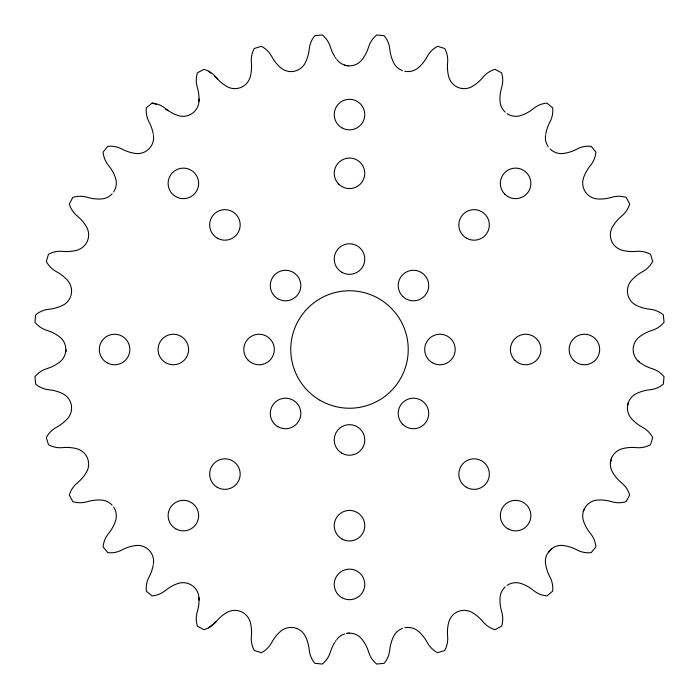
<?xml version="1.0" encoding="UTF-8"?>
<svg xmlns="http://www.w3.org/2000/svg" width="699" height="699" viewBox="0 0 699 699"><rect width="100%" height="100%" fill="white"/><g stroke="black" fill="none" stroke-linecap="round" stroke-linejoin="round"><path stroke-width="1.05" d="M199.04 98.882L198.979 101.233A15.972 15.972 0 0 1 177.729 115.431A40.402 40.402 0 0 1 165.514 108.555A24.482 24.482 0 0 0 152.102 103.094L146.336 107.821A24.482 24.482 0 0 0 149.079 122.037A40.402 40.402 0 0 1 153.256 134.208M628.375 402.467L627.414 407.29A15.972 15.972 0 0 0 631.485 418.622A40.402 40.402 0 0 0 642.512 427.281A24.482 24.482 0 0 1 652.691 437.574L650.524 444.713A24.482 24.482 0 0 1 636.343 447.622A40.402 40.402 0 0 0 622.363 448.688A15.972 15.972 0 0 0 612.577 472.306A40.402 40.402 0 0 0 621.708 482.948A24.482 24.482 0 0 1 629.685 495.032L626.173 501.611A24.482 24.482 0 0 1 611.686 501.699A40.402 40.402 0 0 0 597.767 500.021A15.972 15.972 0 0 0 585.351 507.09L583.289 511.554M610.41 462.834L611.573 458.055M335.371 641.472L336.027 640.502M507.09 585.351A15.972 15.972 0 0 1 521.271 583.569A40.402 40.402 0 0 1 533.486 590.445A24.482 24.482 0 0 0 546.898 595.906L552.664 591.179A24.482 24.482 0 0 0 549.921 576.963A40.402 40.402 0 0 1 545.963 565.945L545.561 563.63A16.129 15.972 18.4 0 1 547.168 554.045L551.948 548.462M548.243 552.219L550.078 550.078A16.129 15.972 71.6 0 1 563.63 545.561A40.402 40.402 0 0 1 576.963 549.921A24.482 24.482 0 0 0 591.179 552.664L595.906 546.898A24.482 24.482 0 0 0 590.445 533.486A40.402 40.402 0 0 1 583.569 521.271A15.972 15.972 0 0 1 584.146 509.248M208.503 627.859L216.052 621.708A40.402 40.402 0 0 1 226.694 612.577A15.972 15.972 0 0 1 250.312 622.363A40.402 40.402 0 0 1 251.378 636.343A24.482 24.482 0 0 0 254.287 650.524L261.426 652.691A24.482 24.482 0 0 0 271.719 642.512A40.402 40.402 0 0 1 280.378 631.485A15.972 15.972 0 0 1 291.71 627.414L294.157 627.711A15.972 15.972 0 0 1 305.446 636.466A40.402 40.402 0 0 1 309.229 649.974A24.482 24.482 0 0 0 314.847 663.316L322.265 664.05A24.482 24.482 0 0 0 330.382 652.053A40.402 40.402 0 0 1 334.734 642.46M349.5 633.163L346.687 633.381L349.5 633.163A16.129 15.972 -63.4 0 1 362.274 639.55A40.402 40.402 0 0 1 368.618 652.053A24.482 24.482 0 0 0 376.735 664.05L384.153 663.316A24.482 24.482 0 0 0 389.771 649.974A40.402 40.402 0 0 1 393.554 636.466A15.972 15.972 0 0 1 402.467 628.375M152.102 103.094L156.366 104.396M348.373 65.872L347.036 65.654L349.5 65.837A16.129 15.972 63.4 0 0 362.274 59.45A40.402 40.402 0 0 0 368.618 46.947A24.482 24.482 0 0 1 376.735 34.95L384.153 35.684A24.482 24.482 0 0 1 389.771 49.026A40.402 40.402 0 0 0 393.554 62.534A15.972 15.972 0 0 0 402.467 70.625M336.726 59.45A16.129 15.972 -63.4 0 0 344.633 65.094L346.687 65.619M344.633 65.094L345.647 65.531M165.567 109.219L168.328 110.669M208.503 71.141L210.775 73.124M214.567 76.418L217.599 79.057L216.052 77.292A24.482 24.482 0 0 0 203.968 69.315L197.389 72.827A24.482 24.482 0 0 0 197.301 87.314A40.402 40.402 0 0 1 198.979 101.233M637.689 360.658L639.55 362.274A40.402 40.402 0 0 0 652.053 368.618A24.482 24.482 0 0 1 664.05 376.735L663.316 384.153A24.482 24.482 0 0 1 649.974 389.771A40.402 40.402 0 0 0 636.466 393.554A15.972 15.972 0 0 0 627.711 404.843M548.243 146.781L547.168 144.955A16.129 15.972 -18.4 0 1 545.561 135.37M335.371 57.528L336.027 58.498M112.12 193.841A15.972 15.972 0 0 1 101.233 198.979A40.402 40.402 0 0 1 87.314 197.301A24.482 24.482 0 0 0 72.827 197.389L69.315 203.968A24.482 24.482 0 0 0 77.292 216.052A40.402 40.402 0 0 1 86.423 226.694A15.972 15.972 0 0 1 76.637 250.312A40.402 40.402 0 0 1 62.657 251.378A24.482 24.482 0 0 0 48.476 254.287L46.309 261.426A24.482 24.482 0 0 0 56.488 271.719A40.402 40.402 0 0 1 67.515 280.378A15.972 15.972 0 0 1 62.534 305.446A40.402 40.402 0 0 1 49.026 309.229A24.482 24.482 0 0 0 35.684 314.847L34.95 322.265A24.482 24.482 0 0 0 46.947 330.382A40.402 40.402 0 0 1 59.45 336.726A16.129 15.972 -26.6 0 1 65.837 349.5L66.125 351.658M153.256 564.792A40.402 40.402 0 0 1 149.079 576.963A24.482 24.482 0 0 0 146.336 591.179L152.102 595.906A24.482 24.482 0 0 0 165.514 590.445A40.402 40.402 0 0 1 177.729 583.569A15.972 15.972 0 0 1 198.979 597.767L199.04 600.118M639.55 362.274A16.129 15.972 -26.6 0 1 633.163 349.5A16.129 15.972 26.6 0 1 639.55 336.726A40.402 40.402 0 0 1 652.053 330.382A24.482 24.482 0 0 0 664.05 322.265L663.316 314.847A24.482 24.482 0 0 0 649.974 309.229A40.402 40.402 0 0 1 636.466 305.446A15.972 15.972 0 0 1 627.711 294.157L627.414 291.71A15.972 15.972 0 0 1 631.485 280.378A40.402 40.402 0 0 1 642.512 271.719A24.482 24.482 0 0 0 652.691 261.426L650.524 254.287A24.482 24.482 0 0 0 636.343 251.378A40.402 40.402 0 0 1 622.363 250.312A15.972 15.972 0 0 1 612.577 226.694A40.402 40.402 0 0 1 621.708 216.052A24.482 24.482 0 0 0 629.685 203.968L626.173 197.389A24.482 24.482 0 0 0 611.686 197.301A40.402 40.402 0 0 1 597.767 198.979A15.972 15.972 0 0 1 585.351 191.91L584.146 189.752A15.972 15.972 0 0 1 583.569 177.729A40.402 40.402 0 0 1 590.445 165.514A24.482 24.482 0 0 0 595.906 152.102L591.179 146.336A24.482 24.482 0 0 0 576.963 149.079A40.402 40.402 0 0 1 563.63 153.439A16.129 15.972 -71.6 0 1 550.078 148.922M153.439 135.37A16.129 15.972 18.4 0 1 148.922 148.922A16.129 15.972 71.6 0 1 135.37 153.439A40.402 40.402 0 0 1 122.037 149.079A24.482 24.482 0 0 0 107.821 146.336L103.094 152.102A24.482 24.482 0 0 0 108.555 165.514A40.402 40.402 0 0 1 115.431 177.729A15.972 15.972 0 0 1 113.649 191.91M65.837 349.5A16.129 15.972 26.6 0 1 59.45 362.274A40.402 40.402 0 0 1 46.947 368.618A24.482 24.482 0 0 0 34.95 376.735L35.684 384.153A24.482 24.482 0 0 0 49.026 389.771A40.402 40.402 0 0 1 62.534 393.554A15.972 15.972 0 0 1 67.515 418.622A40.402 40.402 0 0 1 56.488 427.281A24.482 24.482 0 0 0 46.309 437.574L48.476 444.713A24.482 24.482 0 0 0 62.657 447.622A40.402 40.402 0 0 1 76.637 448.688A15.972 15.972 0 0 1 86.423 472.306A40.402 40.402 0 0 1 77.292 482.948A24.482 24.482 0 0 0 69.315 495.032L72.827 501.611A24.482 24.482 0 0 0 87.314 501.699A40.402 40.402 0 0 1 101.233 500.021A15.972 15.972 0 0 1 112.12 505.159M153.439 563.63A16.129 15.972 -18.4 0 0 148.922 550.078A16.129 15.972 -71.6 0 0 135.37 545.561A40.402 40.402 0 0 0 122.037 549.921A24.482 24.482 0 0 1 107.821 552.664L103.094 546.898A24.482 24.482 0 0 1 108.555 533.486A40.402 40.402 0 0 0 115.431 521.271A15.972 15.972 0 0 0 113.649 507.09M216.052 77.292A40.402 40.402 0 0 0 226.694 86.423A15.972 15.972 0 0 0 250.312 76.637A40.402 40.402 0 0 0 251.378 62.657A24.482 24.482 0 0 1 254.287 48.476L261.426 46.309A24.482 24.482 0 0 1 271.719 56.488A40.402 40.402 0 0 0 280.378 67.515A15.972 15.972 0 0 0 291.71 71.586L294.157 71.289A15.972 15.972 0 0 0 305.446 62.534A40.402 40.402 0 0 0 309.229 49.026A24.482 24.482 0 0 1 314.847 35.684L322.265 34.95A24.482 24.482 0 0 1 330.382 46.947A40.402 40.402 0 0 0 334.734 56.54M404.843 71.289A15.972 15.972 0 0 0 418.622 67.515A40.402 40.402 0 0 0 427.281 56.488A24.482 24.482 0 0 1 437.574 46.309L444.713 48.476A24.482 24.482 0 0 1 447.622 62.657A40.402 40.402 0 0 0 448.688 76.637A15.972 15.972 0 0 0 472.306 86.423A40.402 40.402 0 0 0 482.948 77.292A24.482 24.482 0 0 1 495.032 69.315L501.611 72.827A24.482 24.482 0 0 1 501.699 87.314A40.402 40.402 0 0 0 500.021 101.233A15.972 15.972 0 0 0 505.159 112.12M507.09 113.649A15.972 15.972 0 0 0 521.271 115.431A40.402 40.402 0 0 0 533.486 108.555A24.482 24.482 0 0 1 546.898 103.094L552.664 107.821A24.482 24.482 0 0 1 549.921 122.037A40.402 40.402 0 0 0 545.744 134.208M505.159 586.88A15.972 15.972 0 0 0 500.021 597.767A40.402 40.402 0 0 0 501.699 611.686A24.482 24.482 0 0 1 501.611 626.173L495.032 629.685A24.482 24.482 0 0 1 482.948 621.708A40.402 40.402 0 0 0 472.306 612.577A15.972 15.972 0 0 0 448.688 622.363A40.402 40.402 0 0 0 447.622 636.343A24.482 24.482 0 0 1 444.713 650.524L437.574 652.691A24.482 24.482 0 0 1 427.281 642.512A40.402 40.402 0 0 0 418.622 631.485A15.972 15.972 0 0 0 404.843 627.711M216.052 621.708A24.482 24.482 0 0 1 203.968 629.685L197.389 626.173A24.482 24.482 0 0 1 197.301 611.686A40.402 40.402 0 0 0 198.979 597.767M336.726 639.55A16.129 15.972 63.4 0 1 344.633 633.906M320.133 400.361A58.725 58.725 0 0 0 408.225 349.5A58.725 58.725 0 0 0 320.133 298.639A58.725 58.725 0 0 0 320.133 400.361M432.305 362.72A15.273 15.273 0 0 0 455.215 349.5A15.273 15.273 0 0 0 432.305 336.28A15.273 15.273 0 0 0 432.305 362.72M402.659 296.341A15.273 15.273 0 0 0 428.199 289.5A15.273 15.273 0 0 0 409.5 270.801A15.273 15.273 0 0 0 402.659 296.341M341.863 272.278A15.273 15.273 0 0 0 364.773 259.058A15.273 15.273 0 0 0 341.863 245.83A15.273 15.273 0 0 0 341.863 272.278M277.914 298.77A15.273 15.273 0 0 0 300.815 285.55A15.273 15.273 0 0 0 277.914 272.322A15.273 15.273 0 0 0 277.914 298.77M248.259 360.3A15.273 15.273 0 0 0 273.807 353.449A15.273 15.273 0 0 0 255.109 334.751A15.273 15.273 0 0 0 248.259 360.3M277.914 426.678A15.273 15.273 0 0 0 300.815 413.45A15.273 15.273 0 0 0 277.914 400.23A15.273 15.273 0 0 0 277.914 426.678M341.863 453.17A15.273 15.273 0 0 0 364.773 439.942A15.273 15.273 0 0 0 341.863 426.722A15.273 15.273 0 0 0 341.863 453.17M402.659 424.249A15.273 15.273 0 0 0 428.199 417.408A15.273 15.273 0 0 0 409.5 398.701A15.273 15.273 0 0 0 402.659 424.249M514.892 360.3A15.273 15.273 0 0 0 540.432 353.449A15.273 15.273 0 0 0 521.734 334.751A15.273 15.273 0 0 0 514.892 360.3M466.451 238.141A15.273 15.273 0 0 0 489.352 224.921A15.273 15.273 0 0 0 466.451 211.692A15.273 15.273 0 0 0 466.451 238.141M338.7 184.108A15.273 15.273 0 0 0 364.249 177.266A15.273 15.273 0 0 0 345.551 158.568A15.273 15.273 0 0 0 338.7 184.108M217.284 238.141A15.273 15.273 0 0 0 240.185 224.921A15.273 15.273 0 0 0 217.284 211.692A15.273 15.273 0 0 0 217.284 238.141M165.68 362.72A15.273 15.273 0 0 0 188.581 349.5A15.273 15.273 0 0 0 165.68 336.28A15.273 15.273 0 0 0 165.68 362.72M217.284 487.308A15.273 15.273 0 0 0 240.185 474.079A15.273 15.273 0 0 0 217.284 460.859A15.273 15.273 0 0 0 217.284 487.308M341.863 538.912A15.273 15.273 0 0 0 364.773 525.683A15.273 15.273 0 0 0 341.863 512.463A15.273 15.273 0 0 0 341.863 538.912M466.451 487.308A15.273 15.273 0 0 0 489.352 474.079A15.273 15.273 0 0 0 466.451 460.859A15.273 15.273 0 0 0 466.451 487.308M341.863 127.812A15.273 15.273 0 0 0 364.773 114.584A15.273 15.273 0 0 0 341.863 101.364A15.273 15.273 0 0 0 341.863 127.812M175.755 196.611A15.273 15.273 0 0 0 198.656 183.391A15.273 15.273 0 0 0 175.755 170.163A15.273 15.273 0 0 0 175.755 196.611M106.947 362.72A15.273 15.273 0 0 0 129.857 349.5A15.273 15.273 0 0 0 106.947 336.28A15.273 15.273 0 0 0 106.947 362.72M175.755 528.837A15.273 15.273 0 0 0 198.656 515.609A15.273 15.273 0 0 0 175.755 502.389A15.273 15.273 0 0 0 175.755 528.837M341.863 597.636A15.273 15.273 0 0 0 364.773 584.416A15.273 15.273 0 0 0 341.863 571.188A15.273 15.273 0 0 0 341.863 597.636M507.972 528.837A15.273 15.273 0 0 0 530.882 515.609A15.273 15.273 0 0 0 507.972 502.389A15.273 15.273 0 0 0 507.972 528.837M573.617 360.3A15.273 15.273 0 0 0 599.165 353.449A15.273 15.273 0 0 0 580.467 334.751A15.273 15.273 0 0 0 573.617 360.3M504.818 194.191A15.273 15.273 0 0 0 530.358 187.341A15.273 15.273 0 0 0 511.659 168.642A15.273 15.273 0 0 0 504.818 194.191"/></g></svg>
